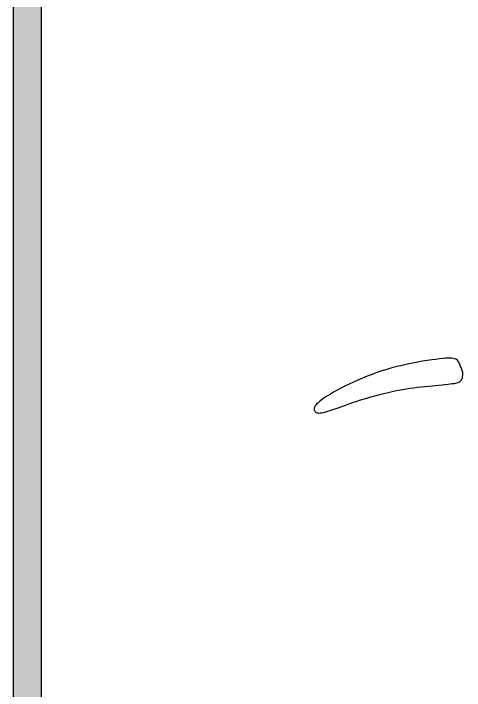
# Model space of a CAD drawing. Header units: millimetres. Extents: x 0 to 420, y 0 to 297.
# Drawn here: x 141.3 to 181.6, y 151.3 to 211.9 of the extents above; entities that cross this region are included whole.
import ezdxf

# ---------------------------------------------------------------- set-up
doc = ezdxf.new("R2010")
doc.units = ezdxf.units.MM
doc.layers.add('GREEN', color=96, linetype='Continuous')

msp = doc.modelspace()

# ---------------------------------------------------------------- hatches: boundary and pattern name
at = {"layer": 'GREEN'}
h = msp.add_hatch(color=256, dxfattribs=at)
edge = h.paths.add_edge_path()
edge.add_line((141.302262, 110.132521), (141.302262, 259.968745))
edge.add_arc((151.302262, 259.968745), 10, 90, 180, ccw=False)
edge.add_line((151.302262, 269.968745), (276.302262, 269.968745))
edge.add_arc((276.302262, 259.968745), 10, 0, 90, ccw=False)
edge.add_line((286.302262, 259.968745), (286.302262, 110.132521))
edge.add_arc((276.302262, 110.132521), 10, -90, 0, ccw=False)
edge.add_line((276.302262, 100.132521), (151.302262, 100.132521))
edge.add_arc((151.302262, 110.132521), 10, 180, 270, ccw=False)
edge = h.paths.add_edge_path(flags=16)
edge.add_line((143.802262, 110.132521), (143.802262, 259.968745))
edge.add_arc((151.302262, 259.968745), 7.5, 90, 180, ccw=False)
edge.add_line((151.302262, 267.468745), (276.302262, 267.468745))
edge.add_arc((276.302262, 259.968745), 7.5, 0, 90, ccw=False)
edge.add_line((283.802262, 259.968745), (283.802262, 110.132521))
edge.add_arc((276.302262, 110.132521), 7.5, -90, 0, ccw=False)
edge.add_line((276.302262, 102.632521), (151.302262, 102.632521))
edge.add_arc((151.302262, 110.132521), 7.5, 180, 270, ccw=False)

# ---------------------------------------------------------------- linework, layer by layer
for points in [[(141.302262, 110.132521), (141.302262, 259.968745, -0.414213562), (151.302262, 269.968745), (276.302262, 269.968745, -0.414213562), (286.302262, 259.968745), (286.302262, 110.132521, -0.414213562), (276.302262, 100.132521), (151.302262, 100.132521, -0.414213562)], [(143.802262, 110.132521), (143.802262, 259.968745, -0.414213562), (151.302262, 267.468745), (276.302262, 267.468745, -0.414213562), (283.802262, 259.968745), (283.802262, 110.132521, -0.414213562), (276.302262, 102.632521), (151.302262, 102.632521, -0.414213562)]]:
    msp.add_lwpolyline(points, format="xyb", close=True, dxfattribs=at)
at = {"layer": 'GREEN', "linetype": 'Continuous'}
msp.add_lwpolyline([(181.494008, 179.695085), (181.48248, 179.788193), (181.463267, 179.87972), (181.437726, 179.969891), (181.407212, 180.058933), (181.373081, 180.147072), (181.33669, 180.234532), (181.299395, 180.321541), (181.262551, 180.408324), (181.226952, 180.494844), (181.191126, 180.580008), (181.153039, 180.662461), (181.110658, 180.740848), (181.061949, 180.813813), (181.004876, 180.880002), (180.937406, 180.938058), (180.857504, 180.986626), (180.76291, 181.024615), (180.650459, 181.051986), (180.516762, 181.068966), (180.358427, 181.075781), (180.172064, 181.072656), (179.954283, 181.059817), (179.701694, 181.037491), (179.410905, 181.005903), (179.080033, 180.965241), (178.713222, 180.915543), (178.316122, 180.856809), (177.894386, 180.789039), (177.453662, 180.712234), (176.999603, 180.626392), (176.537859, 180.531514), (176.074081, 180.427601), (175.613052, 180.314689), (175.156092, 180.192967), (174.703653, 180.062661), (174.256187, 179.923996), (173.814145, 179.777199), (173.37798, 179.622496), (172.948144, 179.460112), (172.525089, 179.290274), (172.109682, 179.113545), (171.704445, 178.931847), (171.312319, 178.747438), (170.936241, 178.562577), (170.579149, 178.379524), (170.243983, 178.200536), (169.93368, 178.027874), (169.651179, 177.863796), (169.398664, 177.71011), (169.175308, 177.566814), (168.979527, 177.433458), (168.80974, 177.30959), (168.664364, 177.194758), (168.541817, 177.08851), (168.440518, 176.990395), (168.358883, 176.89996), (168.29533, 176.816716), (168.248278, 176.740024), (168.216144, 176.669204), (168.197346, 176.603581), (168.190301, 176.542475), (168.193428, 176.48521), (168.205144, 176.431107), (168.223867, 176.379489), (168.248617, 176.330055), (168.280826, 176.284009), (168.322529, 176.242933), (168.37576, 176.208408), (168.442552, 176.182016), (168.52494, 176.165337), (168.624959, 176.159953), (168.744642, 176.167445), (168.885385, 176.188905), (169.046017, 176.223468), (169.224733, 176.269777), (169.419722, 176.326478), (169.629178, 176.392214), (169.851291, 176.465631), (170.084254, 176.545374), (170.326258, 176.630086), (170.575909, 176.718563), (170.833471, 176.810203), (171.099623, 176.904553), (171.375042, 177.001163), (171.660406, 177.099579), (171.956394, 177.199352), (172.263684, 177.300027), (172.582953, 177.401155), (172.91439, 177.502207), (173.256224, 177.602356), (173.606196, 177.700697), (173.962045, 177.796328), (174.321509, 177.888344), (174.682331, 177.975843), (175.042248, 178.057919), (175.399, 178.133671), (175.75078, 178.202457), (176.097587, 178.264692), (176.439874, 178.321054), (176.778092, 178.37222), (177.112694, 178.418869), (177.444131, 178.461676), (177.772855, 178.501322), (178.09932, 178.538482), (178.423335, 178.573722), (178.742152, 178.607155), (179.05238, 178.638781), (179.350628, 178.6686), (179.633506, 178.696611), (179.897624, 178.722815), (180.13959, 178.747212), (180.356015, 178.769802), (180.544525, 178.790848), (180.706816, 178.811669), (180.845599, 178.833845), (180.963587, 178.858957), (181.063493, 178.888588), (181.148029, 178.924317), (181.219907, 178.967728), (181.281839, 179.0204), (181.336049, 179.083388), (181.3828, 179.155638), (181.421866, 179.235569), (181.453021, 179.321599), (181.476038, 179.412146), (181.490692, 179.505631), (181.496758, 179.600471)], close=True, dxfattribs=at)

doc.saveas('drawing.dxf')
